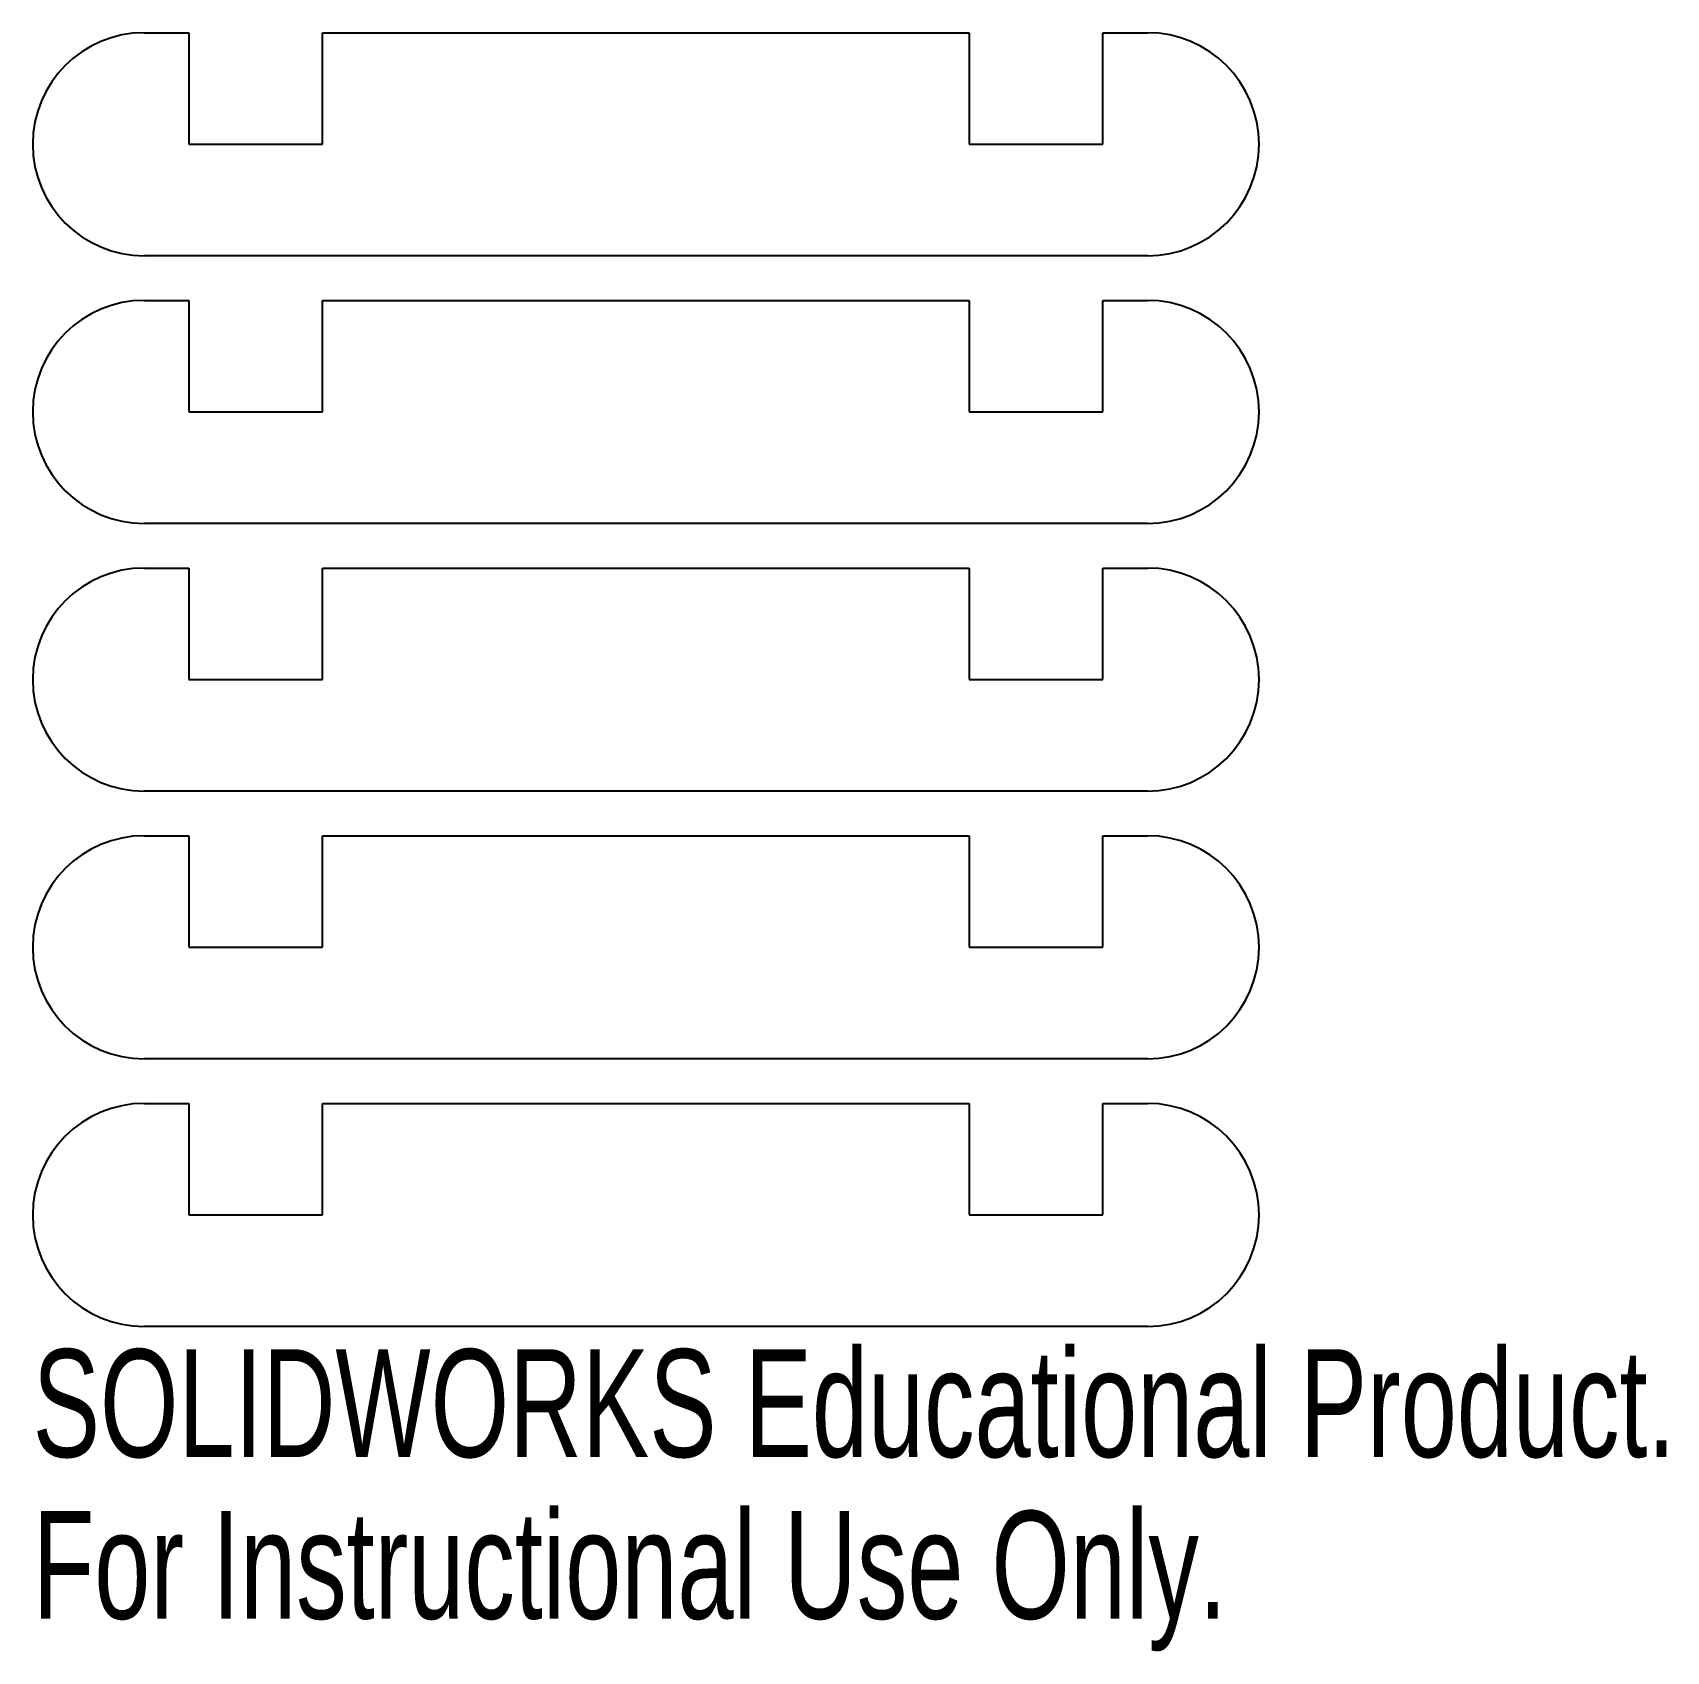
# Model space of a CAD drawing. Header units: millimetres. Extents: x -27.5 to 45.8, y -19.6 to 53.
import ezdxf

# ---------------------------------------------------------------- set-up
doc = ezdxf.new("R2010")
doc.units = ezdxf.units.MM
doc.styles.add('SLDTEXTSTYLE0', font='TXT', dxfattribs={"width": 0.7})

msp = doc.modelspace()

# ---------------------------------------------------------------- linework, layer by layer
at = {"color": 7, "linetype": 'Continuous', "lineweight": 25}
for p, q in [((-22.5, 53), (-20.5, 53)), ((-20.5, 53), (-20.5, 48)), ((-14.5, 48), (-14.5, 53)), ((-14.5, 53), (14.5, 53)), ((14.5, 53), (14.5, 48)), ((20.5, 48), (20.5, 53)), ((20.5, 53), (22.5, 53)), ((-20.5, 48), (-14.5, 48)), ((14.5, 48), (20.5, 48)), ((22.5, 43), (-22.5, 43)), ((-22.5, 41), (-20.5, 41)), ((-20.5, 41), (-20.5, 36)), ((-14.5, 36), (-14.5, 41)), ((-14.5, 41), (14.5, 41)), ((14.5, 41), (14.5, 36)), ((20.5, 36), (20.5, 41)), ((20.5, 41), (22.5, 41)), ((-20.5, 36), (-14.5, 36)), ((14.5, 36), (20.5, 36)), ((22.5, 31), (-22.5, 31)), ((-22.5, 29), (-20.5, 29)), ((-20.5, 29), (-20.5, 24)), ((-14.5, 24), (-14.5, 29)), ((-14.5, 29), (14.5, 29)), ((14.5, 29), (14.5, 24)), ((20.5, 24), (20.5, 29)), ((20.5, 29), (22.5, 29)), ((-20.5, 24), (-14.5, 24)), ((14.5, 24), (20.5, 24)), ((22.5, 19), (-22.5, 19)), ((-22.5, 17), (-20.5, 17)), ((-20.5, 17), (-20.5, 12)), ((-14.5, 12), (-14.5, 17)), ((-14.5, 17), (14.5, 17)), ((14.5, 17), (14.5, 12)), ((20.5, 12), (20.5, 17)), ((20.5, 17), (22.5, 17)), ((-20.5, 12), (-14.5, 12)), ((14.5, 12), (20.5, 12)), ((22.5, 7), (-22.5, 7)), ((-22.5, 5), (-20.5, 5)), ((-20.5, 5), (-20.5, 0)), ((-14.5, 0), (-14.5, 5)), ((-14.5, 5), (14.5, 5)), ((14.5, 5), (14.5, 0)), ((20.5, 0), (20.5, 5)), ((20.5, 5), (22.5, 5)), ((-20.5, 0), (-14.5, 0)), ((14.5, 0), (20.5, 0)), ((22.5, -5), (-22.5, -5))]:
    msp.add_line(p, q, dxfattribs=at)
for centre, start, end in [((-22.5, 48), 90, 270), ((22.5, 48), 270, 90), ((-22.5, 36), 90, 270), ((22.5, 36), 270, 90), ((-22.5, 24), 90, 270), ((22.5, 24), 270, 90), ((-22.5, 12), 90, 270), ((22.5, 12), 270, 90), ((-22.5, 0), 90, 270), ((22.5, 0), 270, 90)]:
    msp.add_arc(centre, 5, start, end, dxfattribs=at)

# ---------------------------------------------------------------- texts
at = {"color": 7, "linetype": 'Continuous', "char_height": 4.83362, "attachment_point": 1, "style": 'SLDTEXTSTYLE0'}
for s, insert in [('SOLIDWORKS Educational Product.', (-27.5, -6.02)), ('For Instructional Use Only.', (-27.5, -13.27))]:
    msp.add_mtext(s, dxfattribs=dict(at, insert=insert))

doc.saveas('drawing.dxf')
